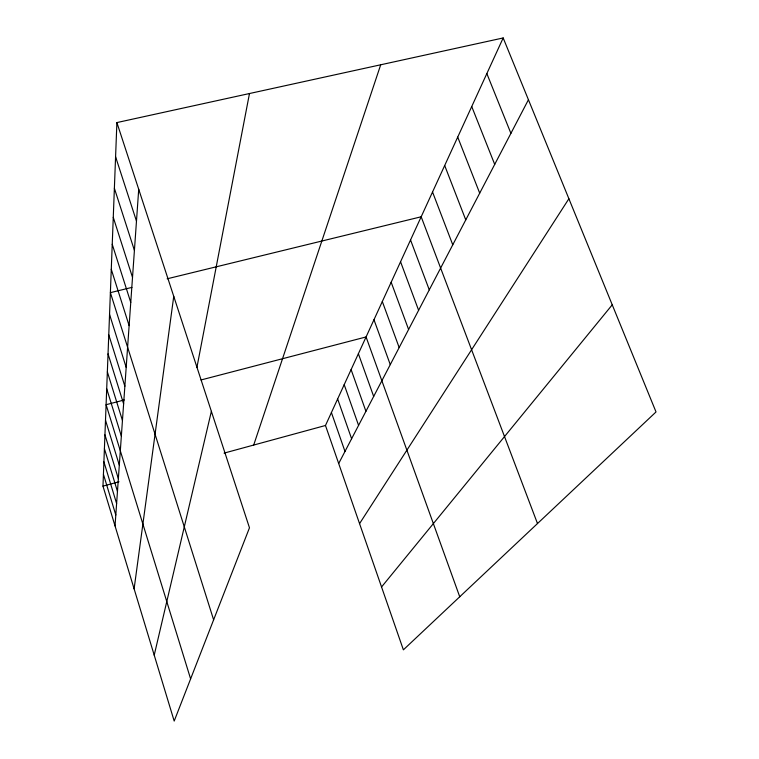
<?xml version="1.0" encoding="UTF-8"?>
<svg xmlns="http://www.w3.org/2000/svg" width="759" height="759" viewBox="0 0 759 759"><rect width="100%" height="100%" fill="white"/><g stroke="black" fill="none" stroke-linecap="round" stroke-linejoin="round"><path stroke-width="1.14" d="M116.895 122.578L249.474 527.799L174.19 721.05L102.977 486.13L116.895 122.578L503.179 37.95L656.023 411.947L403.38 649.837L325.478 425.486L503.179 37.95M115.036 525.902L138.717 189.276M134.106 588.823L173.754 296.342M196.894 367.546L249.474 93.537M154.219 655.159L211.372 411.34M253.696 445.049L380.705 64.781M338.685 463.512L528.435 99.742M359.557 523.634L568.889 198.744M381.549 586.973L612.238 304.814M102.977 486.13L118.992 481.766M224.076 453.123L325.478 425.486M124.277 399.965L106.099 404.699L190.613 678.888M201.012 379.965L366.075 336.949L459.736 596.773M131.943 287.395L110.387 292.651L213.621 619.837M167.151 278.8L421.179 216.78L537.495 523.549M486.842 73.585L510.902 133.337M471.728 106.526L494.707 164.39M457.715 137.094L479.697 193.156M444.689 165.509L465.76 219.892M432.535 192.008L452.762 244.806M410.543 239.977L429.271 289.853M400.553 261.751L418.607 310.279M391.17 282.234L408.598 329.482M382.318 301.522L399.168 347.556M373.969 319.729L390.268 364.614M358.381 353.722L373.675 396.435M351.104 369.605L365.923 411.293M344.197 384.661L358.58 425.372M337.641 398.959L351.607 438.73M331.408 412.545L344.984 451.434M115.586 156.79L136.478 221.116M114.381 188.279L134.419 250.394M113.271 217.368L132.521 277.414M112.237 244.313L130.757 302.414M111.279 269.341L129.125 325.63M109.552 314.425L126.184 367.384M108.774 334.795L124.865 386.236M108.044 353.903L123.622 403.911M107.351 371.853L122.455 420.505M106.706 388.76L121.355 436.112M105.501 420.201L119.315 465.144M104.941 434.85L118.357 478.654M104.41 448.702L117.465 491.424M103.907 461.833L116.611 503.53M103.433 474.29L115.804 515"/></g></svg>
